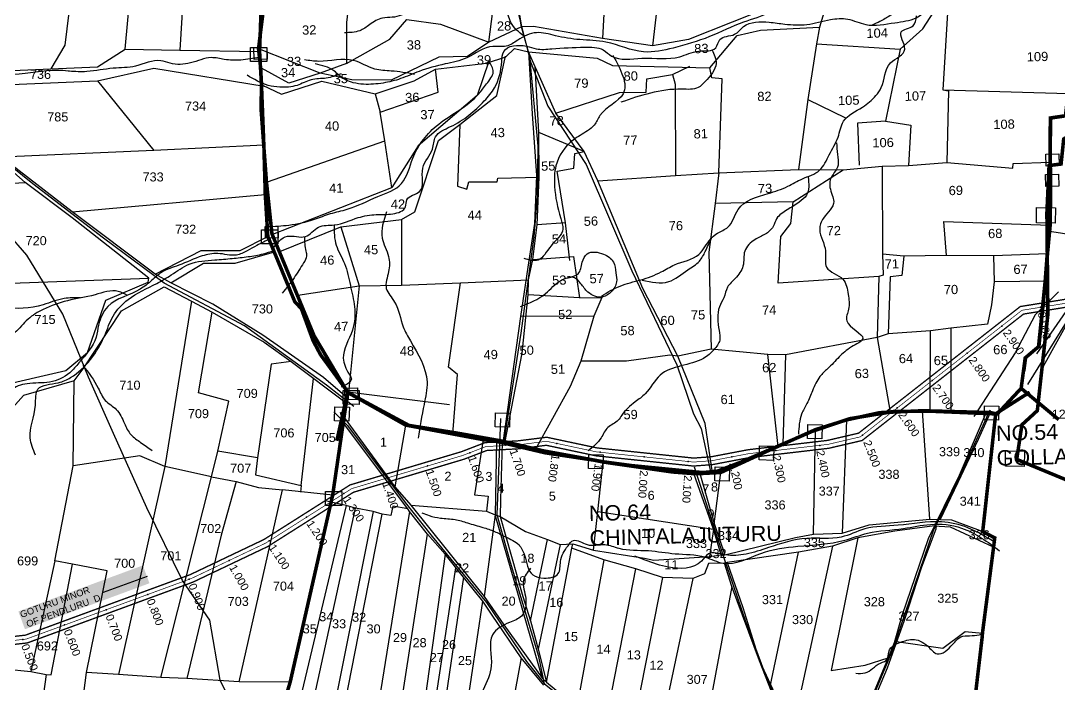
# Model space of a CAD drawing. Header units: inches. Extents: x 203261 to 228925, y 1594290 to 1605484.
# Drawn here: x 207923 to 210269, y 1597603 to 1599102 of the extents above; entities that cross this region are included whole.
import ezdxf
from ezdxf.enums import TextEntityAlignment as Align

# ---------------------------------------------------------------- set-up
doc = ezdxf.new("R2010")
doc.units = ezdxf.units.IN
doc.header["$MEASUREMENT"] = 0
doc.linetypes.add('HIDDEN2', pattern=[0.1875, 0.125, -0.0625])
for name, color, linetype in [('BOUNDRY STONES', 240, 'Continuous'), ('CANAL1', 7, 'Continuous'), ('CSMark', 72, 'Continuous'), ('PLOT', 7, 'Continuous'), ('PLOT NO', 7, 'Continuous'), ('PLOTS', 7, 'Continuous'), ('PLOTS NO', 7, 'Continuous'), ('RE REMARKS', 7, 'Continuous'), ('ROAD', 1, 'Continuous'), ('ROADS', 1, 'Continuous'), ('STREAMS', 4, 'Continuous'), ('STRUCTURE', 5, 'Continuous'), ('text1', 7, 'Continuous'), ('VILLAGE BOUNDARY STONES', 1, 'Continuous'), ('VILLAGE BOUNDRY', 5, 'Continuous'), ('VILLAGE BOUNDRY STONE', 1, 'Continuous')]:
    doc.layers.add(name, color=color, linetype=linetype)
doc.styles.add('FONT1', font='Arial')
doc.styles.get("Standard").update_dxf_attribs({"font": 'arial.ttf'})
doc.dimstyles.get("Standard").update_dxf_attribs({"dimtxt": 0.18, "dimasz": 0.18, "dimexe": 0.18, "dimexo": 0.0625, "dimgap": 0.09, "dimtad": 0, "dimtih": 1, "dimtoh": 1, "dimdec": 4, "dimzin": 0, "dimdsep": 46, "dimtxsty": 'Standard', "dimcen": 0.09, "dimadec": 0, "dimazin": 0, "dimtfac": 1, "dimtdec": 4, "dimtofl": 0, "dimtmove": 0, "dimatfit": 3, "dimfxl": 1, "dimtolj": 1, "dimtzin": 0, "dimarcsym": 0})

msp = doc.modelspace()

# ---------------------------------------------------------------- linework, layer by layer
at = {"layer": 'BOUNDRY STONES'}
for points in [[(208442.6, 1599041.9), (208479.2, 1599041.8), (208479.2, 1599010.2), (208442.5, 1599010.3)], [(208467.2, 1598630.1), (208503.8, 1598630), (208503.8, 1598598.4), (208467.1, 1598598.5)], [(208651.5, 1598267.1), (208688.1, 1598267), (208688, 1598235.4), (208651.4, 1598235.5)], [(208633.1, 1598229.6), (208665.6, 1598228.9), (208664.8, 1598197.2), (208632.3, 1598198)], [(208995.5, 1598216.1), (209028, 1598215.3), (209027.2, 1598183.6), (208994.8, 1598184.4)], [(210100.2, 1598231.9), (210132.7, 1598231.1), (210131.9, 1598199.4), (210099.5, 1598200.2)], [(209701.2, 1598189.9), (209733.6, 1598189.1), (209732.8, 1598157.5), (209700.4, 1598158.3)], [(209592.1, 1598141.4), (209624.6, 1598140.6), (209623.8, 1598108.9), (209591.3, 1598109.7)], [(209206.8, 1598122.2), (209239.3, 1598121.4), (209238.5, 1598089.7), (209206.1, 1598090.5)], [(209492.3, 1598094.3), (209524.7, 1598093.5), (209524, 1598061.9), (209491.5, 1598062.7)], [(208611.7, 1598038.5), (208648.4, 1598038.4), (208648.3, 1598006.8), (208611.7, 1598006.9)]]:
    msp.add_lwpolyline(points, close=True, dxfattribs=at)
at = {"layer": 'CANAL1', "color": 200, "linetype": 'ByBlock', "ltscale": 40, "const_width": 3}
for points in [[(207881.2, 1597708), (207933.9, 1597713.8), (208305.5, 1597850.3), (208472.6, 1597929.9), (208667.2, 1598053.3), (208919.1, 1598128.5), (208972.1, 1598148.9), (209047.2, 1598153), (209111.4, 1598161.1), (209225.4, 1598136.9), (209443.1, 1598114), (209482.8, 1598116.9), (209566.6, 1598132.9), (209745.5, 1598153.9), (209816, 1598170.3), (210181.3, 1598456.5), (210321.4, 1598479), (210915.3, 1598462.1), (211091.3, 1598583.7), (211421.6, 1598761.4), (211483.6, 1598779.7), (211737.8, 1598845)], [(207882.8, 1597690), (207938.1, 1597696.2), (208312.5, 1597833.7), (208481.4, 1597914.1), (208674.8, 1598036.7), (208924.9, 1598111.5), (208975.9, 1598131.1), (209048.8, 1598135), (209110.6, 1598142.9), (209222.6, 1598119.1), (209442.9, 1598096), (209485.2, 1598099.1), (209569.4, 1598115.1), (209748.5, 1598136.1), (209824, 1598153.7), (210188.7, 1598439.5), (210322.6, 1598461), (210920.7, 1598443.9), (211100.7, 1598568.3), (211428.4, 1598744.6), (211488.4, 1598762.3), (211740.2, 1598827)]]:
    msp.add_lwpolyline(points, dxfattribs=at)
at = {"layer": 'CANAL1', "color": 1, "linetype": 'HIDDEN2', "ltscale": 4, "const_width": 1.5}
msp.add_lwpolyline([(207882, 1597699), (207936, 1597705), (208309, 1597842), (208477, 1597922), (208671, 1598045), (208922, 1598120), (208974, 1598140), (209048, 1598144), (209111, 1598152), (209224, 1598128), (209443, 1598105), (209484, 1598108), (209568, 1598124), (209747, 1598145), (209820, 1598162), (210185, 1598448), (210322, 1598470), (210918, 1598453), (211096, 1598576), (211425, 1598753), (211486, 1598771), (211739, 1598836)], dxfattribs=at)
msp.add_lwpolyline([(207882, 1597699), (207936, 1597705), (208309, 1597842), (208477, 1597922), (208671, 1598045), (208922, 1598120), (208974, 1598140), (209048, 1598144), (209111, 1598152), (209224, 1598128), (209443, 1598105), (209484, 1598108), (209568, 1598124), (209747, 1598145), (209820, 1598162), (210185, 1598448), (210322, 1598470), (210918, 1598453), (211096, 1598576), (211425, 1598753), (211486, 1598771), (211739, 1598836)], dxfattribs=at)
at = {"layer": 'CSMark', "color": 3, "linetype": 'Continuous'}
for p in [(210226.9, 1598454.7), (210139.7, 1598412.5), (210061, 1598350.8), (209982.3, 1598289.1), (209903.5, 1598227.5), (209824.8, 1598165.8), (209035.2, 1598143.3), (209134.2, 1598147.1), (209728.2, 1598142.8), (208937.9, 1598126.1), (209232.1, 1598127.1), (209628.9, 1598131.1), (208842.5, 1598096.2), (209331.6, 1598116.7), (209431, 1598106.3), (209530, 1598116.8), (208746.7, 1598067.6), (208653.2, 1598033.7), (208568.8, 1597980.2), (208484.3, 1597926.6), (208394.5, 1597882.7), (208304.1, 1597840.2), (208210.2, 1597805.7), (208116.3, 1597771.2), (208022.5, 1597736.8), (207928.2, 1597704.1)]:
    msp.add_point(p, dxfattribs=at)
at = {"layer": 'PLOT'}
for points in [[(209486.1, 1598080.4), (209469.2, 1598191.9), (209407.4, 1598344.2), (209328.6, 1598496.9), (209226.7, 1598740.9), (209196, 1598807.1), (209132, 1598893.2), (209070.2, 1599032.4), (209054.2, 1599089), (209046.5, 1599137.7), (209009.7, 1599226.4), (208864.4, 1599562.6), (208811.7, 1599771.6), (208800.8, 1599872.8), (208768.5, 1600062.1), (208724, 1600159.2), (208662.7, 1600283.4), (208670.2, 1600444.9), (208629.1, 1600488.1), (208617.9, 1600568.4), (208538.7, 1600548.2), (208527.8, 1600649.3), (208616.2, 1600730.5), (208593.1, 1600826.4)], [(210402.9, 1599598), (210295.7, 1599444.6), (210259.9, 1599418.1), (210088.6, 1599269.8), (210057.2, 1599117.6), (210016.9, 1599120.1), (210006.1, 1598946.6), (210018.9, 1598944.2), (210015.1, 1598782.3), (210164.2, 1598769.1), (210164.2, 1598769.1), (210164.9, 1598780.1), (210249, 1598782.8)], [(209103.4, 1599523.3), (209172.6, 1599470.3), (209243.4, 1599462.7), (209257.6, 1599461.7), (209265.7, 1599371.4), (209269, 1599275.4), (209247.2, 1599271.9), (209244.5, 1599188.4), (209237.8, 1599062)], [(209307.9, 1599351.9), (209371, 1599222), (209350.6, 1599045.9)], [(210088.6, 1599269.8), (209986.1, 1599122.2), (209778.6, 1599123), (209750.9, 1599166.2), (209728, 1599087.8)], [(209750.9, 1599166.2), (209629.4, 1599138.2), (209431.5, 1599060.1), (209350.6, 1599045.9), (209237.8, 1599062), (209081.7, 1599089.7), (209054.2, 1599089), (208980.8, 1599053.9), (208932.3, 1599021.9), (208867.9, 1599020.2), (208760, 1598968.2), (208671.5, 1598968.8), (208599.4, 1598984.3), (208462.3, 1599037.9)], [(208666.6, 1599163.4), (208658.9, 1599098.1), (208658.9, 1599005.7), (208599.4, 1598984.3), (208528.7, 1598961.7), (208467.1, 1598995)], [(208658.9, 1599005.7), (208757.2, 1599061.1), (208795.8, 1599105.1), (208871.5, 1599094.9), (208980.8, 1599053.9), (208990.1, 1599123.9), (209046.5, 1599137.7), (209054.2, 1599089)], [(208493, 1598620.2), (208761.6, 1598725.2), (208745.6, 1598831.2), (208735.5, 1598895.5), (208866, 1598941.3), (208860.4, 1598993.2), (208975.5, 1599006.5), (209018.8, 1599020.8), (209038.6, 1599039.8), (209070.3, 1599032.2), (209225.8, 1599018), (209260.4, 1599001), (209480.1, 1598996.2), (209541.5, 1599069), (209594.8, 1599081.2), (209728, 1599087.8), (209720.6, 1599049.9), (209910, 1599038.3), (209961.4, 1599083.9), (209986.1, 1599122.2)], [(210218.7, 1598349.3), (210395.8, 1598605.3), (210568.7, 1598822), (210772.5, 1599064.9), (210827.6, 1599113.2)], [(209720.6, 1599049.9), (209701.6, 1598924.2), (209680.2, 1598766.5)], [(209910, 1599038.3), (209877.2, 1598875.1), (209813.9, 1598871), (209817.3, 1598776.1)], [(208504.7, 1598579.4), (208646.6, 1598636.4), (208783.1, 1598653), (208813.2, 1598670.7), (208867, 1598831.9), (208915.2, 1598867.8), (208998.8, 1598933.7), (209018.2, 1599022)], [(208975.5, 1599006.5), (208980.5, 1599010.7), (208954.3, 1598933.8), (208821.2, 1598819.7), (208761.6, 1598725.2)], [(209070.3, 1599032.2), (209078.7, 1598891.9), (209088.3, 1598752.4), (209083.8, 1598643.9), (209071.3, 1598560.6), (209052.4, 1598434), (209012.2, 1598148.6)], [(208469.2, 1598956.7), (208512.1, 1598936.2), (208603.4, 1598965.8), (208724.1, 1598937.1), (208812.4, 1598966.6), (208860.4, 1598993.2)], [(209016.9, 1598147.5), (209056.1, 1598351.1), (209069.3, 1598482.6), (209070.4, 1598516.7), (209079.8, 1598563), (209090.2, 1598641.4), (209094.7, 1598748.9), (209093.9, 1598849.5), (209085.1, 1599000)], [(209132, 1598893.2), (209276, 1598940.6), (209336.2, 1598940.7), (209337.9, 1598971.5), (209395.3, 1598980.8), (209434.8, 1598999.8)], [(209500.7, 1598758.8), (209507.6, 1598971), (209484.4, 1598973.4), (209480.1, 1598996.2)], [(209395.3, 1598980.8), (209402, 1598958.9), (209402.1, 1598752.3)], [(210006.1, 1598946.6), (210289.4, 1598938.2)], [(208724.1, 1598937.1), (208735.5, 1598895.5)], [(209701.6, 1598924.2), (209786.7, 1598882.9)], [(210473.8, 1598919.8), (210397.8, 1598733.4), (210388.1, 1598603.9), (210242.8, 1598627.2)], [(209877.2, 1598875.1), (209934.4, 1598866.3), (209929, 1598775.1)], [(208915.2, 1598867.8), (208910.1, 1598728.4), (208931.3, 1598721.6), (208935.6, 1598738.6), (208999.3, 1598738), (209000.7, 1598746.8), (209094.7, 1598748.9)], [(209163.6, 1598560.2), (209154, 1598646), (209134.8, 1598762.3), (209172.4, 1598768.9), (209174.8, 1598802), (209196, 1598807.1), (209093.9, 1598849.5)], [(208480.4, 1598738.4), (208745.6, 1598831.2)], [(209226.7, 1598740.9), (209402.1, 1598752.3), (209500.7, 1598758.8), (209680.2, 1598766.5), (209781, 1598765.4), (209869.2, 1598773.5), (209929, 1598775.1), (210015.1, 1598782.3)], [(210564.4, 1598784.6), (210465.7, 1598674.7), (210413.8, 1598609.7), (210341.9, 1598504.9), (210313.5, 1598466.4), (210229.3, 1598314)], [(209500.7, 1598758.8), (209492.2, 1598689.2), (209478, 1598579.6), (209483.3, 1598360.5)], [(209668.5, 1598693), (209781, 1598765.4)], [(209869.2, 1598773.5), (209870.1, 1598574.8), (209871.4, 1598527.1), (209861.5, 1598524.3), (209857.9, 1598386.5), (209887.5, 1598217.7)], [(209861.5, 1598524.3), (209634, 1598509.5), (209640.7, 1598615), (209663.3, 1598644.5), (209668.5, 1598693), (209492.2, 1598689.2)], [(208646.6, 1598636.4), (208687.6, 1598503.5), (208664, 1598262.2)], [(208783.1, 1598653), (208783.8, 1598505)], [(209154, 1598646), (209090.2, 1598641.4)], [(210014.8, 1598572.2), (210008.8, 1598648.8), (210248.9, 1598640.4)], [(208549.2, 1598482.4), (208687.6, 1598503.5), (208783.8, 1598505), (208917, 1598509.7), (209070.4, 1598516.7), (209079.8, 1598563), (209172.3, 1598569.7), (209185.7, 1598476.1), (209236.1, 1598476.6), (209218.3, 1598434.8), (209188.9, 1598332.9)], [(210242.8, 1598575.6), (210120.5, 1598571.1), (210014.8, 1598572.2), (209918, 1598570.4), (209870.1, 1598574.8)], [(209918, 1598570.4), (209913.6, 1598526.3), (209887.3, 1598524), (209882.5, 1598394.9)], [(210120.5, 1598571.1), (210122.6, 1598512.4)], [(208899.5, 1598168.5), (208910.1, 1598302.6), (208889.5, 1598319.8), (208917, 1598509.7)], [(210238.2, 1598514), (210122.6, 1598512.4), (210116.3, 1598460.1), (210107.5, 1598416.5), (210024.8, 1598407.7), (209978.5, 1598401.3), (209882.5, 1598394.9), (209857.9, 1598386.5), (209650.8, 1598347.3), (209611.2, 1598348.3), (209483.3, 1598360.5), (209407.4, 1598344.2), (209389.6, 1598346.5), (209291.4, 1598332.9), (209188.9, 1598332.9), (209164.3, 1598276), (209084.7, 1598131.4)], [(209185.7, 1598476.1), (209069.3, 1598482.6)], [(209218.3, 1598434.8), (209052.4, 1598434)], [(209977.9, 1598220.5), (209978.5, 1598401.3)], [(210024.8, 1598407.7), (210024.2, 1598219.3)], [(209634, 1598140.5), (209611.2, 1598348.3)], [(209650.8, 1598347.3), (209644.8, 1598145.4)]]:
    msp.add_lwpolyline(points, dxfattribs=at)
at = {"layer": 'PLOTS'}
for points in [[(208078.6, 1599503.8), (208022.6, 1599047.2), (207990.9, 1598994.1)], [(208159.5, 1599038.5), (208202.9, 1599513.5)], [(208309.7, 1599513.6), (208302.7, 1599368.2), (208282.4, 1599035.6)], [(208660.9, 1598250), (208606.9, 1598295.9), (208470.1, 1598392), (208357.6, 1598462.2), (208262.5, 1598509.9), (208226.8, 1598530), (208039.7, 1598670.5), (207879.6, 1598794.1), (207751.4, 1598918.2), (207690.9, 1598945.8), (207668.1, 1598962.2), (207648.1, 1599001.4), (207524.4, 1599113.3), (207455.3, 1599180.8), (207421.3, 1599214.7), (207401, 1599231)], [(207611.6, 1599003.8), (207648.1, 1599001.4), (207714.5, 1598987.7), (207752.5, 1598985.5), (207799, 1598985.4), (207990.9, 1598994.1), (208096.4, 1598998.3), (208159.5, 1599038.5), (208282.4, 1599035.6), (208462.9, 1599032.7)], [(207751.4, 1598918.2), (207865.4, 1598956.8), (208096.4, 1598966.6), (208223.7, 1598995.5), (208473.2, 1598954.8)], [(208096.4, 1598966.6), (208223.9, 1598809)], [(207409.5, 1598441), (207610.9, 1598469.3), (207838.3, 1598506.7), (208212.7, 1598520.5), (208039.2, 1598657), (207933.6, 1598737.1), (207785.2, 1598867.5), (207747.9, 1598908.7), (207662.7, 1598938.6)], [(208472.5, 1598821.1), (208223.9, 1598809), (207879.6, 1598794.1)], [(207804.9, 1598730), (207933.6, 1598737.1)], [(208039.7, 1598670.5), (208475.7, 1598709.5)], [(208226.8, 1598530), (208331.2, 1598583.2), (208419.1, 1598583.5), (208481.5, 1598614.7)], [(208262.5, 1598509.9), (208336.2, 1598554.5), (208407.4, 1598554.6), (208496.9, 1598580.1)], [(207461.4, 1598047.4), (207521.5, 1598050.7), (207539.1, 1598050.1), (207599.1, 1598095.9), (207735.7, 1598164.8), (207750.5, 1598235), (207851.9, 1598213.2), (207864.8, 1598274.9), (208024.9, 1598312.1), (208074.1, 1598352.6), (208115.8, 1598470.9), (208211.3, 1598511.9), (208212.7, 1598520.5)], [(208029.9, 1597332.6), (208054.9, 1597461.5), (208059.3, 1597529.8), (208072.2, 1597629.2), (208118.2, 1597859.5), (208040.1, 1597874), (208000.3, 1597881.6), (208041.4, 1598096.3), (208044.1, 1598288.9), (208064.1, 1598315.9), (208151.1, 1598446.6), (208247.5, 1598501.3), (208309.4, 1598468.8), (208356.1, 1598443.8), (208473.4, 1598376.1), (208534.2, 1598332.5), (208658.5, 1598239.1)], [(208309.4, 1598468.8), (208248.7, 1598095.1), (208144.5, 1597624.9)], [(208239.5, 1597617.9), (208354.1, 1598071.4), (208368.8, 1598129.5), (208393.1, 1598242.6), (208324.8, 1598261.7), (208356.1, 1598443.8)], [(208534.2, 1598332.5), (208489, 1598326.6), (208458.1, 1598114.9), (208453.4, 1598076.2), (208556.7, 1598051.7), (208584.6, 1598293.7)], [(208044.1, 1598288.9), (207929.2, 1598255.2), (207851.5, 1598167.7), (207783.9, 1598186.5), (207745.5, 1598130.7), (207623.9, 1598083), (207575.2, 1598048.3)], [(208645.4, 1598216.7), (208768.6, 1598049.3), (208804.6, 1598007.5), (208970.2, 1597801.4), (209014.7, 1597737.3), (209101.6, 1597615.9), (209111, 1597607.5), (209179.5, 1597551.3), (209207.6, 1597526.8), (209242.1, 1597500.4), (209295.4, 1597449.9), (209347.5, 1597397.9), (209396.2, 1597348.5), (209456, 1597288.2), (209456, 1597288.2), (209485.4, 1597259.5), (209523.2, 1597227.7), (209552.4, 1597216.5), (209628.6, 1597175.6), (209656.7, 1597174.5), (209663.7, 1597172.8), (209772.5, 1597135.4), (209837.9, 1597120)], [(209105.2, 1597601), (209053.5, 1597662.9), (208987.9, 1597759.1), (208967, 1597790.5), (208923.6, 1597844.5), (208882, 1597896.6), (208841.9, 1597941.8), (208801.4, 1597993.2), (208797.6, 1597999.4), (208652.2, 1598192.7), (208645.4, 1598216.7)], [(210104.3, 1598217.1), (210043.3, 1598074.7), (209973.6, 1597931.3), (209913.9, 1597757.7), (209896.6, 1597696.8), (209882.9, 1597662.4), (209800.3, 1597463.9), (209751.6, 1597357.8), (209698.8, 1597272.9), (209664.8, 1597207), (209656.7, 1597174.5), (209657.5, 1597155.7)], [(209977.3, 1597975.7), (209960.2, 1598221)], [(210000.6, 1597974.8), (210041, 1598059.9), (210086.8, 1598156.7), (210114, 1598216.9)], [(208792.6, 1598188.7), (208768.6, 1598049.3)], [(209789, 1598200.3), (209778.8, 1597944.3)], [(209714.4, 1597942.4), (209718.7, 1598178.3)], [(208967.8, 1598155.7), (208948.7, 1598031.1), (208979.6, 1598027.6), (208975.7, 1597994)], [(208997.9, 1598151.7), (208995.2, 1597985.6)], [(209011.2, 1598148.8), (209007.3, 1598020.6), (209006, 1597982.2), (209057.8, 1597800.8), (209075.1, 1597745.9), (209092.2, 1597681.8), (209111, 1597607.5)], [(208354.1, 1598071.4), (208248.7, 1598095.1), (208192.1, 1598119.3), (208041.4, 1598096.3)], [(208458.1, 1598114.9), (208368.8, 1598129.5)], [(209217.3, 1597906.1), (209227.3, 1597993.3), (209239.4, 1598105.1)], [(208354.1, 1598071.4), (208409.8, 1598061.4), (208460.7, 1598047.2), (208514.9, 1598042.3)], [(209227.3, 1597993.3), (209488, 1597953.5), (209504.6, 1598081.4)], [(209505.5, 1597895.6), (209488, 1597953.5), (209443.8, 1598078.9)], [(209457.4, 1598079), (209490.3, 1597963.7), (209513.6, 1597895.2)], [(208409.8, 1598061.4), (208376.3, 1597939.7), (208298.4, 1597616.2)], [(208556.8, 1598052.1), (208555.5, 1598036.9)], [(208416.4, 1597608.4), (208514.9, 1598042.3)], [(208628, 1598030.5), (208514.9, 1598042.3)], [(208658.7, 1598006.6), (208529.3, 1597462.3)], [(208560.8, 1597454.6), (208679.2, 1598001)], [(208797.6, 1597999.4), (208763.5, 1598005.1), (208759, 1597984), (208739.9, 1597987.2), (208719.2, 1597992.9), (208679.2, 1598001), (208658.7, 1598006.6), (208611, 1598017.2)], [(208804.6, 1598007.5), (208975.7, 1597994), (208995.2, 1597985.6), (209006, 1597982.2), (209063.6, 1597947.9), (209113.2, 1597930.2), (209141.7, 1597918.9), (209170.2, 1597919.9), (209217.3, 1597906.1), (209332.5, 1597887.7), (209353.3, 1597883.1), (209479.6, 1597891.6), (209505.5, 1597895.6), (209513.6, 1597895.2), (209673.3, 1597934.2), (209714.4, 1597942.4), (209778.8, 1597944.3), (209839.8, 1597963.3), (209977.3, 1597975.7), (210026.3, 1597974.8), (210096.4, 1597947.8)], [(208719.2, 1597992.9), (208610.1, 1597445.3)], [(208633.2, 1597441.6), (208739.9, 1597987.2)], [(208801.4, 1597993.2), (208710.6, 1597427.7)], [(208995.2, 1597985.6), (208970.2, 1597801.4)], [(209101.6, 1597615.9), (208995.2, 1597985.6)], [(210121, 1597912.4), (210023.5, 1597957.8), (209998.2, 1597959.1), (209991.8, 1597959.8), (209987.8, 1597960.6), (209898.2, 1597948.7), (209814.3, 1597933.5), (209757.3, 1597914.9), (209680.4, 1597901.3), (209519.5, 1597878.1), (209513.1, 1597876.6), (209477.3, 1597875.5), (209467.7, 1597852.6), (209441.3, 1597841.5), (209373.3, 1597843.9), (209312.9, 1597863.9), (209240.9, 1597884), (209168.5, 1597910.3), (209170.2, 1597919.9)], [(209488, 1597953.5), (209479.6, 1597891.6)], [(209748.3, 1597335.6), (209775.1, 1597388.4), (209881, 1597640), (209919.3, 1597745.4), (209958.8, 1597868.5), (209991.5, 1597954), (209991.8, 1597959.8)], [(208770.1, 1597473.8), (208841.9, 1597941.8)], [(209075.1, 1597745.9), (209113.2, 1597930.2)], [(209814.3, 1597933.5), (209754.4, 1597634.2), (209831.1, 1597646.3), (209882.9, 1597662.4)], [(209141.7, 1597918.9), (209092.2, 1597681.8)], [(209111, 1597607.5), (209168.5, 1597910.3)], [(209757.3, 1597914.9), (209665.7, 1597497)], [(208882, 1597896.6), (208821.7, 1597463.7)], [(209240.9, 1597884), (209179.5, 1597551.3)], [(209616.1, 1597597.7), (209680.4, 1597901.3)], [(207886.6, 1597637.7), (207945.8, 1597631.4), (207980.7, 1597624.6), (207992.2, 1597624.1), (208040.1, 1597874)], [(208000.3, 1597881.6), (207945.8, 1597631.4)], [(208844.4, 1597460.5), (208906.5, 1597865.7)], [(209242.1, 1597500.4), (209312.9, 1597863.9)], [(209738.7, 1597338.3), (209694.4, 1597408), (209646.7, 1597517.1), (209592, 1597655.9), (209529.7, 1597824.1), (209513.1, 1597876.6)], [(209519.5, 1597878.1), (209554.3, 1597776), (209592, 1597655.9), (209665.7, 1597497), (209703.8, 1597405.8), (209746.5, 1597343.1)], [(208923.6, 1597844.5), (208866.1, 1597455.8)], [(209373.3, 1597843.9), (209295.4, 1597449.9)], [(209441.3, 1597841.5), (209347.5, 1597397.9)], [(209529.7, 1597824.1), (209464.4, 1597472), (209423.8, 1597478.8), (209396.2, 1597348.5)], [(208915.8, 1597446.9), (208967, 1597790.5)], [(210095.8, 1597717.8), (210057, 1597721.3), (210006.1, 1597683.6), (209901.5, 1597698.6)], [(209053.5, 1597662.9), (209021.7, 1597486.3), (209014, 1597426.8)], [(208532, 1597607.9), (208416.4, 1597608.4), (208298.4, 1597616.2), (208239.5, 1597617.9), (208144.5, 1597624.9), (208072.2, 1597629.2)], [(207980.7, 1597624.6), (207942.7, 1597352.1)]]:
    msp.add_lwpolyline(points, dxfattribs=at)
at = {"layer": 'ROAD'}
for points in [[(208664.2, 1600398.7), (208651.2, 1600272.1), (208723.6, 1600063.7), (208782.9, 1599997.5), (208811.1, 1599867.3), (208811.7, 1599766.8), (208861.7, 1599627.5), (208872.2, 1599542.6), (208927.6, 1599390.5), (209047.5, 1599116.9), (209075, 1599009.4), (209114.1, 1598909.7), (209200.7, 1598777.8), (209303.9, 1598537.2), (209405.6, 1598324.7), (209443.1, 1598213.8), (209460.2, 1598180.5), (209482.3, 1598080.2)], [(211114.7, 1599403.8), (211088.8, 1599345.5), (210992.8, 1599250.9), (210769.9, 1599046.3), (210594.9, 1598840.9), (210551.9, 1598781.4), (210458.5, 1598678), (210345.1, 1598518.7), (210197.5, 1598280.5)], [(209015, 1598147.9), (209054.1, 1598396), (209083.2, 1598614.4), (209090.5, 1598706), (209092, 1598819.1), (209073.5, 1599020.8)], [(210267.4, 1598489.4), (210215.2, 1598437.8), (210169.8, 1598352.1), (210076.4, 1598207.9)]]:
    msp.add_lwpolyline(points, dxfattribs=at)
at = {"layer": 'ROADS'}
for points in [[(208472.8, 1597408.9), (208373.9, 1597612.4), (208350.4, 1597747.8), (208288.6, 1597837.2), (208207.9, 1598001.5), (208132.5, 1598169.8), (208076.2, 1598296.6), (208018.2, 1598439.3), (207937.3, 1598572.6), (207847.2, 1598675.3), (207815.4, 1598731), (207737.2, 1598836.9), (207681.5, 1598922.3), (207608.5, 1599023.1), (207434.8, 1599191.8), (207388.9, 1599231.6), (207342.8, 1599263.7)], [(208676, 1598230.9), (208613.8, 1598279), (208429.1, 1598413.2), (208247.3, 1598509.3), (208110.2, 1598611.1), (207950.6, 1598733.6), (207856.8, 1598808.8), (207754.9, 1598909.6), (207681.9, 1598941.4), (207656, 1598951.6)], [(208630.7, 1598218.7), (208661.3, 1598187.5), (208791.9, 1598013.6), (208853.1, 1597936.6), (208975.1, 1597787.9), (209066.2, 1597654), (209106.6, 1597604.1), (209209.7, 1597521.6)], [(209743.1, 1597336.2), (209778.5, 1597406.5), (209854.6, 1597587.4), (209892.8, 1597678.8), (209922, 1597765), (209986, 1597952.9), (209994, 1597968.5), (210031.7, 1598044.6), (210113.1, 1598223.1)], [(209106.4, 1597604.1), (209093.5, 1597665.2), (209029.5, 1597877.8), (208999.7, 1597985.9), (209007.8, 1598203.2)], [(209649.3, 1597522.2), (209606.6, 1597622.9), (209562.3, 1597742.2), (209513.7, 1597883.4), (209445.2, 1598093.4)]]:
    msp.add_lwpolyline(points, dxfattribs=at)
at = {"layer": 'STREAMS'}
for points in [[(203972.7, 1598365.9), (204022.7, 1598368.2), (204062.4, 1598389.4), (204121, 1598402.1), (204164.3, 1598419), (204245.5, 1598437.7), (204326.7, 1598461.3), (204363.4, 1598511.8), (204433.9, 1598606.4), (204471.9, 1598690.4), (204509.3, 1598773.2), (204534.5, 1598834.9), (204568.8, 1598890.3), (204602.5, 1598931.7), (204669.7, 1598986.4), (204726.7, 1599017), (204798.2, 1599071.7), (204872, 1599095.9), (204955, 1599104.2), (205055.7, 1599115), (205131.3, 1599106.8), (205208, 1599125.2), (205275.8, 1599182.3), (205322.3, 1599207.8), (205358.9, 1599230.3), (205430.9, 1599241.1), (205512.1, 1599259.8), (205603.6, 1599273.5), (205676.2, 1599283.7), (205732.4, 1599301.9), (205836.5, 1599347.5), (205929.8, 1599349.8), (206011.6, 1599373.3), (206122.6, 1599390.7), (206205.7, 1599413.7), (206302.7, 1599431.1), (206366.2, 1599446.8), (206445.9, 1599468.1), (206583.9, 1599511.1), (206662.1, 1599556), (206729.3, 1599596.6), (206876, 1599689.8), (206972.6, 1599769.4), (207014.2, 1599846.1), (207071.3, 1599926.7), (207095.8, 1599952.8), (207151.3, 1599980.7), (207234.4, 1600006.7), (207325.3, 1600018.7), (207399.1, 1600019.1), (207452.8, 1600019.6), (207498.6, 1600045.1), (207624, 1600076.7), (207713.8, 1600120.4), (207782.8, 1600164.1), (207825.6, 1600189), (207911.1, 1600227.2), (207942.2, 1600245.4), (208007, 1600269), (208022.9, 1600283.6)], [(208182.9, 1600292.6), (208157.2, 1600260.1), (208117.2, 1600219.1), (208014.2, 1600123.5), (207904.3, 1600040.6), (207853.5, 1600024.8), (207774.4, 1600006.6), (207720.4, 1599981), (207642.6, 1599966.5), (207551.3, 1599943.5), (207477.7, 1599922.9), (207398.1, 1599939), (207304, 1599939.7), (207226.8, 1599934.4), (207160.6, 1599923.5), (207115.8, 1599915), (207086.9, 1599858.2), (207059.8, 1599806.8), (206970.7, 1599715.4), (206935.7, 1599669.6), (206881.6, 1599616.4), (206858.3, 1599581), (206815.3, 1599559.7), (206756.5, 1599534.1), (206690.9, 1599511), (206633.3, 1599495.9), (206562, 1599470.7), (206460.8, 1599436.1), (206394.6, 1599414.8), (206383.5, 1599374.5), (206379.8, 1599350.6), (206369.9, 1599313.3), (206335.5, 1599278.5), (206266.8, 1599248), (206195, 1599204.6), (206163.1, 1599190), (206115.8, 1599161.3), (206091.9, 1599132), (206082, 1599091), (206078.2, 1599044.5), (206063.4, 1599017), (206037, 1598987.4), (206031.3, 1598936.6), (206041.1, 1598909.6), (206028.1, 1598870.5), (206009.7, 1598843), (205991.8, 1598789.8), (205974.6, 1598771.4), (205947.6, 1598773.3), (205921.9, 1598769.7), (205887.9, 1598721.1), (205876.2, 1598681.4), (205866.9, 1598641.6), (205841.1, 1598619.6), (205819.1, 1598629.5), (205786.6, 1598608.7), (205765.1, 1598588), (205718.5, 1598563.6), (205673.6, 1598560.3), (205614.7, 1598499.3), (205576.7, 1598489.6), (205542.9, 1598473.1)], [(210489.8, 1600049.6), (210457.7, 1600053.4), (210420.5, 1600051.4), (210389.2, 1600043.2), (210367.7, 1600042.1), (210348.4, 1600019), (210349, 1599996.5), (210333.3, 1599974.6), (210319.3, 1599951.7), (210313.8, 1599901.7), (210331.7, 1599862.3), (210373.2, 1599801.8), (210399.4, 1599779.9), (210410.9, 1599742.5), (210417.8, 1599704.4), (210412.2, 1599675.4), (210389.8, 1599633.4), (210369, 1599604), (210294.8, 1599495.3), (210239.9, 1599433), (210179.7, 1599387.3), (210138.5, 1599357.4), (210071, 1599314.1), (210051.8, 1599286.9), (210054.6, 1599294.6), (210023, 1599242.9), (209989.3, 1599187.4), (209942.3, 1599143.2), (209887.5, 1599113.9), (209864.2, 1599100.7), (209847.1, 1599092.9)], [(208490.9, 1598584.4), (208526, 1598615.5), (208566.2, 1598614.9), (208595.7, 1598635.8), (208631.6, 1598640.9), (208685.5, 1598657.4), (208726.3, 1598664.4), (208763.9, 1598666.2), (208792.7, 1598682), (208795.6, 1598698), (208824.4, 1598716.3), (208831.4, 1598769.2), (208853.6, 1598812.4), (208860.4, 1598840.2), (208894.2, 1598863.1), (208970.5, 1598921.2), (208993.9, 1598951.1), (209009.9, 1599010), (209014.3, 1599032.7), (209065.8, 1599045), (209087.7, 1599038.9), (209122.9, 1599039), (209197.2, 1599042.6), (209239.2, 1599036.3), (209258, 1599022.6), (209326.7, 1599017.7), (209411.9, 1599020.9), (209455.1, 1599033.7), (209493.3, 1599041.5), (209502.6, 1599059.9), (209535.8, 1599071.8), (209556.4, 1599089.1), (209613.8, 1599099.1), (209649.6, 1599094.8), (209698.9, 1599094), (209752.6, 1599104.9), (209791.4, 1599106), (209832.3, 1599094), (209897.8, 1599097.9), (209946.3, 1599109.2), (209992.7, 1599157.1), (210020.8, 1599206.1), (210046.4, 1599247.1), (210091, 1599290.5), (210122.8, 1599317.1), (210175.2, 1599358.4), (210201.9, 1599381.1), (210246.5, 1599419.6), (210289.3, 1599449.1), (210304.1, 1599483.6), (210337.2, 1599502.3), (210358.4, 1599533.3), (210367.8, 1599555), (210376.2, 1599573.1), (210418.7, 1599632.1), (210455, 1599688.2), (210459, 1599732.8), (210466.3, 1599771.8), (210461.2, 1599806.3), (210432.7, 1599850.1), (210422.9, 1599883.4), (210427.7, 1599920), (210434.4, 1599943.8), (210485.2, 1599947.2)], [(209981.3, 1599186.6), (209894.8, 1599144), (209827.1, 1599125.3), (209759.9, 1599130.3), (209703.4, 1599143), (209645.8, 1599138.8), (209615.8, 1599121.7), (209556.1, 1599099.2), (209479.1, 1599066.5), (209397.4, 1599040.7), (209330.5, 1599032.1), (209245.4, 1599053.9), (209186.5, 1599059.7), (209131.2, 1599068.6), (209088.5, 1599075.4), (209045.9, 1599058.5), (209020.1, 1599044.7), (208989.9, 1599044.3), (208930.9, 1599018.6), (208881.9, 1599004.7), (208823.1, 1598987.9), (208781.5, 1598971.6), (208742, 1598961.6), (208697.9, 1598958.9), (208674.2, 1598962.4), (208644.5, 1598977.3), (208630.5, 1598989.5), (208588.6, 1599004.7)], [(209060.8, 1599067.3), (209030.5, 1599098.5), (209017.1, 1599130.7), (208995.8, 1599143.2), (208956, 1599137.9), (208927.3, 1599132.4), (208872.7, 1599133.1), (208838.1, 1599132.6), (208814.6, 1599128.3), (208783, 1599114.9), (208762.7, 1599110.2), (208740.7, 1599108.5), (208711.7, 1599093.6), (208689, 1599079.9), (208654.5, 1599075.3)], [(209234.9, 1598480), (209277.1, 1598502.9), (209323.8, 1598516.8), (209370.3, 1598534.8), (209400, 1598550.7), (209455.3, 1598574.4), (209482, 1598609.5), (209497.6, 1598622.5), (209520.8, 1598635.7), (209544, 1598675.7), (209611.8, 1598712), (209655.9, 1598728.2), (209689, 1598745.1), (209727.9, 1598764.6), (209749.6, 1598799.5), (209769.6, 1598839.5), (209782, 1598875.1), (209824.8, 1598907.3), (209855.2, 1598933.2), (209867.3, 1598951.2), (209888.4, 1599007.1), (209920.3, 1599038.2), (209912.5, 1599077.4), (209939, 1599090.7), (209946.8, 1599113.5)], [(209484.6, 1599037.1), (209494.1, 1599005.8), (209469.3, 1598964.9), (209453.8, 1598951.5), (209416.6, 1598947.7), (209279.3, 1598918.1)], [(208462.1, 1599019.8), (208420.7, 1599013.6), (208383.1, 1599015.1), (208353.7, 1599019), (208306.8, 1599007), (208260.6, 1599006.3), (208239.4, 1599012.1), (208182.8, 1598999.9), (208132.3, 1598994.9), (208072.4, 1598987.6), (208033.2, 1598988.5), (208030.6, 1598988.8), (207933.4, 1598983.5), (207824.6, 1598976.9), (207783.2, 1598977), (207739.8, 1598975.5), (207665.7, 1598992.7), (207581.5, 1598989.6), (207504.4, 1598975.2), (207449.1, 1598916.4), (207376.1, 1598826.7), (207348.1, 1598805.4), (207293.1, 1598775.9), (207251.1, 1598756), (207158.9, 1598742.1), (207119.6, 1598717.5), (207091.2, 1598633.1), (207074.6, 1598601.4), (207042.4, 1598574.1), (207005.6, 1598564), (206939.3, 1598536.7), (206913.5, 1598536), (206904, 1598594.2)], [(208480.4, 1598637.1), (208528.7, 1598640.6), (208586.9, 1598653.8), (208623.2, 1598666.5), (208660.7, 1598676.5), (208730.2, 1598705), (208783.6, 1598734.6), (208809.2, 1598792.2), (208829.5, 1598829.4), (208862, 1598864.3), (208909.5, 1598897.5), (208958, 1598937.3), (208975.5, 1598959.5), (208990.7, 1598987.1), (208980.5, 1599010.7)], [(208812.8, 1598981.3), (208760.1, 1598988.8), (208723.3, 1598993.1), (208674.5, 1599012.7), (208596.9, 1599010.6), (208564.3, 1599014)], [(209260.7, 1599024.6), (209284, 1598937.2), (209231.6, 1598888), (209218.8, 1598866.7), (209204, 1598853.7), (209171, 1598832.7), (209132.3, 1598774.6), (209129.4, 1598727.5), (209143.1, 1598655.8), (209147.9, 1598631.6), (209121.2, 1598594), (209091.9, 1598561.3), (209060.6, 1598565)], [(208647, 1598982.1), (208613.6, 1598972.8), (208579.1, 1598968.7), (208547.4, 1598956.3), (208508.7, 1598952.2), (208482.4, 1598956.2), (208434.6, 1598979.5)], [(209766.5, 1598826.8), (209768.1, 1598800), (209769.6, 1598775.8), (209752, 1598742.6), (209756.3, 1598708.3), (209760, 1598694.1), (209736.7, 1598656.6), (209728.2, 1598630.4), (209741.3, 1598582.1), (209743.9, 1598545.3), (209780.8, 1598518), (209792.6, 1598484), (209793.5, 1598450.5), (209789.2, 1598424.3), (209825.5, 1598384.2), (209800, 1598365.1), (209772.1, 1598342.5), (209745.9, 1598315.8), (209728.8, 1598298.6), (209712, 1598266.2), (209699.4, 1598237.4), (209687.4, 1598213.6), (209680.3, 1598168.1)], [(209702.2, 1598749.2), (209698.3, 1598708), (209681.9, 1598692.5), (209654.7, 1598675), (209630.9, 1598655), (209622.9, 1598637.2), (209605, 1598619.9), (209581.8, 1598607.6), (209559, 1598581.8), (209554.9, 1598548.1), (209537.2, 1598520), (209520.1, 1598500.2), (209511.5, 1598476.5), (209501.9, 1598456.1), (209500.9, 1598402.4), (209502.3, 1598380.6), (209489.5, 1598359.3), (209465.7, 1598339.4), (209367.5, 1598301.3), (209334.2, 1598259.3), (209311.2, 1598241), (209281, 1598210.9), (209272.9, 1598199.7), (209249.8, 1598183.2), (209234.5, 1598160.1), (209205.1, 1598130)], [(208749.8, 1598670.9), (208739.7, 1598611.3), (208754.3, 1598569.5), (208754.3, 1598535.4), (208749.1, 1598497.5), (208767.9, 1598466.6), (208787.4, 1598410.6), (208803.5, 1598378.7), (208841.1, 1598285.9), (208834.3, 1598235.4), (208821.1, 1598158.7)], [(208631.1, 1598640.7), (208635.9, 1598595.1), (208655, 1598553.4), (208668, 1598504.3), (208677.4, 1598456.1), (208672.5, 1598403), (208651.8, 1598339.5), (208665.3, 1598304), (208670.1, 1598295.1), (208647.3, 1598273.9)], [(208564.4, 1598613.8), (208567.1, 1598581.5), (208569.1, 1598570.8), (208562.4, 1598555.4), (208540.8, 1598521.5), (208513.9, 1598486.7)], [(209327.2, 1598516), (209387, 1598512.8), (209430.1, 1598539.3), (209456.5, 1598559), (209469.7, 1598581.1), (209483.7, 1598611)], [(208487.7, 1598609.9), (208456.3, 1598594.4), (208435, 1598582.7), (208410.4, 1598572.9), (208368.8, 1598576.4), (208333.1, 1598570.8), (208280.2, 1598549.7), (208241.4, 1598533.8), (208219.6, 1598515.9), (208192.8, 1598495.5), (208119.9, 1598456.6), (208099.1, 1598414.7), (208093.4, 1598387.2), (208054.8, 1598329.5), (208034, 1598306.8), (207988.6, 1598285.9), (207937.6, 1598282.1), (207901.8, 1598266.4), (207886.8, 1598238.6), (207864.4, 1598214.9), (207825, 1598208.2), (207782.2, 1598215.1), (207759.1, 1598202.3), (207742.7, 1598165.7), (207711.5, 1598144.7), (207655.7, 1598113), (207583.7, 1598088.1), (207542.8, 1598045.4)], [(207956.7, 1598120.8), (207944.8, 1598159.6), (207956.5, 1598233.7), (207962.2, 1598269.9), (208008.2, 1598284.3), (208036, 1598296.1), (208113, 1598391.2), (208131.9, 1598434.6), (208165.7, 1598472.5), (208230.5, 1598508.9), (208263.4, 1598528), (208304, 1598552.2), (208361.5, 1598561.9), (208401.2, 1598565.2), (208437, 1598569.3), (208471.1, 1598575.6), (208495.4, 1598582.8)], [(209052.6, 1598456.6), (209108.9, 1598485.8), (209143.3, 1598515.3), (209160, 1598521.6), (209182.4, 1598530.6), (209191.7, 1598556.8), (209203, 1598575.6), (209239.9, 1598574.9), (209262.2, 1598557.1), (209267.9, 1598532.9), (209269.3, 1598512), (209257.3, 1598489.8), (209238.3, 1598478.4), (209204.5, 1598489.2), (209188.9, 1598508.1), (209178.5, 1598518.7), (209169.2, 1598522.7), (209157.4, 1598523.2)], [(208164.6, 1598481.3), (208143.7, 1598490.7), (208091.1, 1598483), (208028.6, 1598469.5), (207974.1, 1598450.1), (207939.7, 1598427.9), (207909.7, 1598397.6), (207886.4, 1598384), (207845, 1598376.8), (207809.6, 1598359.8), (207798.3, 1598333.3), (207774.1, 1598317.8), (207706.6, 1598287), (207672.2, 1598264), (207618.3, 1598251.3), (207573.2, 1598253.6), (207493.8, 1598250.5), (207495.4, 1598250.5), (207476.5, 1598247.2), (207465.8, 1598239.5), (207431.5, 1598242.1)], [(208058.5, 1598476.3), (208021.6, 1598474.5), (207973.6, 1598460.6), (207883.9, 1598456.5), (207845.7, 1598469), (207733.7, 1598476.6), (207671.2, 1598471.2), (207633.7, 1598467.4), (207576, 1598449.9), (207508.7, 1598419.9), (207461.7, 1598404.1), (207436.8, 1598415.3), (207407, 1598411.5)], [(208063.7, 1598323.5), (208098.4, 1598271.7), (208114, 1598244.4), (208139.2, 1598223.9), (208157.5, 1598192.5), (208172.4, 1598166.6), (208194.2, 1598149.5), (208220.1, 1598131)], [(208829.6, 1597990.1), (208846.1, 1597984.1), (208871.2, 1597978.4), (208904.4, 1597975.2), (208932.4, 1597967.6), (208967.1, 1597957.3), (208993.6, 1597948.3), (209018.2, 1597936.2), (209048.9, 1597917.6), (209061.4, 1597894.3), (209080, 1597850.1), (209105.2, 1597842.9), (209137.7, 1597852.9), (209142.8, 1597880), (209159.6, 1597915.9), (209172, 1597927.7), (209202.6, 1597918.6), (209242.5, 1597918.4), (209274.4, 1597910.2), (209341.3, 1597904.8), (209401.5, 1597897.9), (209469.2, 1597890.3), (209509.9, 1597876.4), (209595.5, 1597898.6), (209679.1, 1597914.6), (209784.6, 1597928.3), (209836.5, 1597944.2), (209917.2, 1597954.8), (209978.2, 1597964.2), (210048.7, 1597955.8), (210093.9, 1597933.3), (210134.6, 1597904.7)], [(210126.2, 1597922.2), (210062.9, 1597956.3), (210003.2, 1597969.9), (209905.2, 1597962), (209829.8, 1597953.8), (209776.8, 1597935.4), (209698.9, 1597932.6), (209612.6, 1597911.6), (209561.9, 1597897), (209514.3, 1597895.5), (209476.7, 1597897.3), (209460.8, 1597881.1), (209386.7, 1597867.4), (209334, 1597883.1), (209310.5, 1597892.1)], [(209075.2, 1597865), (209058.9, 1597837.5), (209064.2, 1597796.5), (209054.4, 1597757), (209027.4, 1597742.5), (208989.1, 1597714.7), (208986.2, 1597644.6), (208967.9, 1597590.3), (208946.9, 1597559.1), (208910.9, 1597549.9), (208856.9, 1597497.8), (208837.6, 1597480.1), (208840.5, 1597460.4), (208806.5, 1597453.2), (208768.8, 1597457.5), (208727.9, 1597386.9), (208702.1, 1597304.8), (208687.9, 1597278.1), (208677.9, 1597255.4), (208663.8, 1597232.8), (208672.2, 1597215.7), (208656.2, 1597197.9)], [(209809.6, 1597627.6), (209831, 1597628.6), (209865.2, 1597650.5), (209880.9, 1597659.9), (209884, 1597675.6), (209920.9, 1597701.1), (209937.5, 1597704.2), (209971.7, 1597689.5), (209993.7, 1597671.6), (210028.8, 1597693.1), (210047.3, 1597709.9), (210066.8, 1597712.6), (210088.4, 1597714.5), (210099.7, 1597717.6)]]:
    msp.add_spline(points, degree=3, dxfattribs=at)
at = {"layer": 'VILLAGE BOUNDARY STONES'}
for points in [[(208450.2, 1599041.2), (208479.3, 1599042), (208480, 1599015.3), (208450.9, 1599014.5)], [(210239.4, 1598800.8), (210268.5, 1598801.6), (210269.2, 1598774.9), (210240.1, 1598774.1)], [(210238.6, 1598754.6), (210267.7, 1598755.3), (210268.5, 1598728.7), (210239.4, 1598727.9)], [(208475.2, 1598637.7), (208504.3, 1598638.5), (208505, 1598611.8), (208475.9, 1598611)], [(208655.2, 1598272), (208684.3, 1598272.8), (208685, 1598246.1), (208655.9, 1598245.3)]]:
    msp.add_lwpolyline(points, close=True, dxfattribs=at)
at = {"layer": 'VILLAGE BOUNDRY', "linetype": 'HIDDEN2', "ltscale": 75, "const_width": 8}
for points in [[(210337.7, 1599236.3), (210298.1, 1598953.3), (210289.4, 1598938.2), (210283.4, 1598887.7), (210249.6, 1598882.7), (210249, 1598782.8), (210250.1, 1598744), (210248.9, 1598640.4), (210242.8, 1598575.6), (210238.2, 1598514), (210223.4, 1598366.6), (210193.3, 1598341), (210189.3, 1598310.8)], [(208466.2, 1599128.6), (208462.9, 1599032.7), (208467.3, 1598953.3), (208472.5, 1598821.1), (208475.7, 1598709.5), (208481.5, 1598614.7), (208542.4, 1598467.4), (208557.3, 1598451.5), (208583.5, 1598379.8), (208600.3, 1598348), (208661.9, 1598263.6), (208661.8, 1598262.4), (208660.9, 1598250), (208658.5, 1598239.1), (208628, 1598030.5), (208532, 1597607.9), (208496.4, 1597488.4), (208473, 1597411.4), (208435.3, 1597272.8), (208384, 1597082.6), (208232.9, 1597093.1), (208142.1, 1596939.1), (208089.5, 1596855.3), (208025.9, 1596723.4)], [(210282.9, 1598887.4), (210249.2, 1598882.4), (210248.5, 1598782.4), (210249.5, 1598743.6), (210248.3, 1598639.9), (210242.2, 1598575.1), (210237.5, 1598513.4), (210222.6, 1598365.9), (210192.4, 1598340.3), (210183.3, 1598271.7), (210268.1, 1598200.9), (210183.3, 1598271.7), (210129.4, 1598213.7), (209975.8, 1598220.1), (209896.8, 1598219.5), (209795.4, 1598202.9), (209710.7, 1598174.2), (209651.8, 1598148.7), (209548.6, 1598104.2), (209496.7, 1598084.3), (209463.5, 1598081.2), (209304.7, 1598096.8), (209240.6, 1598105.4), (209103, 1598130.5), (209010.8, 1598152.4), (208905.7, 1598171), (208800.2, 1598187.8), (208661.8, 1598262.4), (208637.3, 1598153.1), (208661.8, 1598262.4), (208585.9, 1598390.7), (208490.8, 1598620.9), (208478.3, 1598739.3), (208466, 1598905.2), (208467.3, 1598957.7), (208465.2, 1598996), (208460.4, 1599039), (208472.4, 1599135.5)], [(210075.5, 1597540.5), (210095.6, 1597712.3), (210095.8, 1597717.8), (210121, 1597912.4), (210123.6, 1597933.7), (210096.4, 1597947.8), (210125.8, 1598214.1), (210202.5, 1598262.9), (210125.8, 1598214.1), (210114, 1598216.9), (210104.3, 1598217.1), (209960.2, 1598221), (209863.7, 1598216.6), (209789, 1598200.3), (209718.7, 1598178.3), (209607.1, 1598128.5), (209504.6, 1598081.4), (209457.4, 1598079), (209443.8, 1598078.9), (209394.6, 1598082.7), (209239.4, 1598105.1), (209219.1, 1598109.2), (209107.7, 1598126), (209011.2, 1598148.8), (208997.9, 1598151.7), (208967.8, 1598155.7), (208792.6, 1598188.7), (208661.8, 1598262.4), (208660.9, 1598250), (208658.5, 1598239.1), (208628, 1598030.5), (208532, 1597607.9), (208496.4, 1597488.4)]]:
    msp.add_lwpolyline(points, dxfattribs=at)
at = {"layer": 'VILLAGE BOUNDRY', "linetype": 'HIDDEN2', "ltscale": 75}
msp.add_lwpolyline([(210327.7, 1599151.4, 8, 8, 0), (210288.7, 1598841, 8, 8, 0), (210279.4, 1598835.2, 8, 8, 0), (210273.5, 1598778.6, 8, 8, 0), (210246.3, 1598775.2, 8, 8, 0), (210241.4, 1598667.9, 8, 8, 0), (210243.7, 1598438.5, 8, 8, 0), (210219.8, 1598221.2, 8, 8, 0), (210185, 1598189.2, 8, 8, 0), (210173.3, 1598111.1, 8, 8, 0), (210335.6, 1598043.9, 8, 8, 0), (210491.1, 1597982.2, 8, 8, 0), (210683.1, 1597912.3, 8, 8, 0), (210776.7, 1597892, 8, 8, 0), (210882.1, 1597844.9, 8, 8, 0), (211098.6, 1597776.7, 8, 8, 0), (211095.2, 1597707.7, 8, 8, 0), (211259.7, 1597664.9, 8, 8, 0), (211457.4, 1597639.8, 8, 8, 0), (211619.7, 1597606.9, 8, 8, 0)], format="xyseb", dxfattribs=at)
at = {"layer": 'VILLAGE BOUNDRY'}
msp.add_lwpolyline([(208661.9, 1598263.6), (208892.1, 1598235)], dxfattribs=at)
at = {"layer": 'VILLAGE BOUNDRY STONE'}
for points in [[(210218.3, 1598680.2), (210260.8, 1598679.5), (210260.2, 1598644.6), (210217.7, 1598645.3)], [(210148.2, 1598130.4), (210190.7, 1598129.7), (210190.1, 1598094.8), (210147.6, 1598095.5)]]:
    msp.add_lwpolyline(points, close=True, dxfattribs=at)

# ---------------------------------------------------------------- texts
at = {"layer": 'CSMark', "color": 1, "linetype": 'Continuous', "style": 'FONT1'}
for s, rotation, p in [('3.000', 281.6305, (210242.3, 1598382.5)), ('2.900', 304.9101, (210184.5, 1598350.6)), ('2.800', 304.9101, (210107.1, 1598289)), ('2.700', 304.9101, (210025.2, 1598226.7)), ('2.600', 304.9101, (209947.9, 1598165.2)), ('2.500', 291.4834, (209857.7, 1598094.7)), ('1.600', 288.7326, (208962.3, 1598058.9)), ('1.700', 288.7326, (209055.8, 1598074)), ('1.800', 262.1737, (209123.3, 1598060.2)), ('2.300', 282.0243, (209643.1, 1598058.7)), ('2.400', 282.0243, (209742.2, 1598070.2)), ('1.900', 262.1737, (209220.6, 1598039.1)), ('2.200', 282.0243, (209545.4, 1598042.7)), ('1.500', 288.7326, (208866.4, 1598028.1)), ('2.000', 266.0841, (209327, 1598023.6)), ('2.100', 266.0841, (209426.6, 1598012.4)), ('1.400', 288.7326, (208768.4, 1598000)), ('1.300', 303.7233, (208693, 1597972.4)), ('1.200', 303.7233, (208610.2, 1597918.2)), ('1.100', 303.7233, (208524.8, 1597864.7)), ('1.000', 299.4942, (208432.2, 1597816.8)), ('0.900', 291.1999, (208332.9, 1597771.2)), ('0.800', 291.1999, (208238.5, 1597736.7)), ('0.700', 291.1999, (208145.6, 1597701.5)), ('0.600', 291.1999, (208051, 1597667.7)), ('0.500', 291.1999, (207954.9, 1597634.4))]:
    msp.add_text(s, height=18, rotation=rotation, dxfattribs=at).set_placement(p, align=Align.MIDDLE_RIGHT)
at = {"layer": 'PLOT NO'}
for s, p in [('32', (208575, 1599081.6)), ('28', (209015.2, 1599090.6)), ('104', (209858, 1599074.6)), ('38', (208811.4, 1599047.8)), ('83', (209460.9, 1599039.7)), ('109', (210220.2, 1599021.3)), ('33', (208540.8, 1599010.4)), ('39', (208969.9, 1599014)), ('34', (208527.3, 1598985.4)), ('80', (209301.3, 1598977.5)), ('35', (208646.3, 1598971.6)), ('79', (209189.7, 1598961.2)), ('36', (208807.9, 1598929.2)), ('82', (209603.4, 1598931.6)), ('107', (209944.5, 1598932.3)), ('105', (209793.8, 1598922.6)), ('37', (208842.2, 1598890.3)), ('40', (208626.5, 1598864.4)), ('78', (209134.1, 1598876.3)), ('108', (210144.6, 1598868.5)), ('43', (209000.8, 1598849.6)), ('81', (209459.5, 1598847.1)), ('77', (209300.4, 1598832.4)), ('106', (209871.4, 1598827)), ('55', (209114.9, 1598774.1)), ('41', (208636, 1598724.2)), ('73', (209604.7, 1598723.4)), ('69', (210035.7, 1598718.9)), ('42', (208775.5, 1598687.9)), ('44', (208948.9, 1598663.2)), ('56', (209211.3, 1598649.6)), ('76', (209403.3, 1598639.2)), ('72', (209760.1, 1598628)), ('54', (209139.3, 1598609.2)), ('68', (210124.7, 1598621.7)), ('45', (208714.6, 1598584.8)), ('46', (208615.6, 1598561.3)), ('71', (209891.2, 1598552.8)), ('67', (210182, 1598540.7)), ('53', (209139.9, 1598516.2)), ('57', (209224.4, 1598519.7)), ('70', (210024.7, 1598494.8)), ('52', (209153.4, 1598438.8)), ('75', (209453.4, 1598437.6)), ('74', (209614, 1598448.6)), ('60', (209384.5, 1598425.1)), ('47', (208647.2, 1598411.3)), ('58', (209294, 1598402)), ('48', (208795.8, 1598356.1)), ('49', (208985, 1598347.9)), ('50', (209066.3, 1598357.7)), ('66', (210136.2, 1598359.1)), ('62', (209614.3, 1598318.4)), ('64', (209923.1, 1598339.1)), ('65', (210002, 1598334.6)), ('51', (209136.8, 1598315)), ('63', (209823.4, 1598305.1)), ('61', (209520.3, 1598246.6)), ('59', (209301, 1598212.3))]:
    msp.add_text(s, height=20.86, rotation=1.5465, dxfattribs=at).set_placement(p, align=Align.MIDDLE_CENTER)
for s, p in [('736', (207944, 1598971)), ('734', (208294.5, 1598899.4)), ('785', (207983.1, 1598874.9)), ('733', (208198.5, 1598739.2)), ('732', (208272, 1598621)), ('720', (207934.3, 1598595.2)), ('730', (208445.3, 1598440.9)), ('715', (207954.3, 1598417)), ('710', (208146.2, 1598268.6)), ('709', (208411.1, 1598250)), ('709', (208300.9, 1598204.2)), ('706', (208494, 1598160.7)), ('705', (208587.3, 1598150.3)), ('707', (208396.3, 1598080.9)), ('702', (208328.7, 1597944.6)), ('699', (207915, 1597871.4)), ('700', (208134.3, 1597866)), ('701', (208238.5, 1597882.8)), ('704', (208492.9, 1597814.4)), ('703', (208390.8, 1597779.9)), ('692', (207959.6, 1597679.2))]:
    msp.add_text(s, height=20.45, dxfattribs=at).set_placement(p)
for s, height, p in [('1', 20.4, (208742.7, 1598150)), ('339', 20.45, (210021.5, 1598128.4)), ('340', 20.45, (210076.6, 1598126.4)), ('31', 20.45, (208662.8, 1598087.9)), ('2', 20.4, (208888.4, 1598073)), ('3', 20.4, (208980.9, 1598072.5)), ('338', 20.45, (209884.7, 1598077.3)), ('4', 20.4, (209008.1, 1598046.2)), ('7', 20.4, (209470.9, 1598044.5)), ('8', 20.4, (209490.5, 1598048.7)), ('337', 20.45, (209749.7, 1598039.4)), ('5', 20.4, (209124.2, 1598028.1)), ('6', 20.4, (209347.4, 1598029.9)), ('341', 20.45, (210068.3, 1598016.5)), ('336', 20.45, (209627.3, 1598008.1)), ('9', 20.4, (209482.6, 1597988.1)), ('10', 20.45, (209340.6, 1597943.9)), ('21', 20.45, (208936.4, 1597934.8)), ('333', 20.45, (209449.9, 1597920.9)), ('334', 20.45, (209522.2, 1597938.9)), ('335', 20.45, (209716.2, 1597923)), ('326', 20.45, (210088.5, 1597940.6)), ('332', 20.45, (209494, 1597898.1)), ('18', 20.45, (209067.9, 1597887.6)), ('11', 20.45, (209393.2, 1597872.9)), ('22', 20.45, (208920.4, 1597865.9)), ('19', 20.45, (209049.6, 1597836.8)), ('17', 20.45, (209108.8, 1597824.9)), ('20', 20.45, (209025.4, 1597790.7)), ('16', 20.45, (209133.2, 1597788)), ('331', 20.45, (209621.5, 1597794.1)), ('328', 20.45, (209851.6, 1597789.4)), ('325', 20.45, (210017.8, 1597797.2)), ('34', 20.45, (208613.5, 1597755.4)), ('327', 20.45, (209929.8, 1597756.9)), ('33', 20.45, (208642.5, 1597739.5)), ('32', 20.45, (208687.8, 1597754.3)), ('330', 20.45, (209689.5, 1597749)), ('35', 20.45, (208576.2, 1597728)), ('30', 20.45, (208720.4, 1597728)), ('29', 20.45, (208780, 1597708.4)), ('15', 20.45, (209166.2, 1597710.5)), ('28', 20.45, (208824.3, 1597696.8)), ('26', 20.45, (208890.8, 1597692.5)), ('27', 20.45, (208863.3, 1597663)), ('14', 20.45, (209239.8, 1597682.3)), ('13', 20.45, (209308.3, 1597669.1)), ('25', 20.45, (208926.8, 1597656.4)), ('12', 20.45, (209359.5, 1597645.8)), ('307', 20.45, (209451.4, 1597613.8))]:
    msp.add_text(s, height=height, dxfattribs=at).set_placement(p, align=Align.MIDDLE_CENTER)
at = {"layer": 'PLOTS NO'}
msp.add_text('126', height=20, dxfattribs=at).set_placement((210276, 1598213.4), align=Align.MIDDLE_CENTER)
at = {"layer": 'STRUCTURE', "color": 5, "insert": (207919.8, 1597766.6), "char_height": 15, "width": 296.897, "attachment_point": 1, "rotation": 20.2818, "bg_fill": 1, "box_fill_scale": 1.1, "bg_fill_color": 7, "bg_fill_true_color": 16777215, "bg_fill_transparency": 0}
msp.add_mtext('{\\f@Arial Unicode MS|b0|i0|c0|p34;\\C1;GOTURU MINOR \\P OF PENDLURU  D\\Ftxt|c0; }', dxfattribs=at)
at = {"layer": 'text1'}
for s, height, p in [('NO.54', 34.77, (210127, 1598152.6)), ('GOLLALAGUDUR', 34.768, (210128.5, 1598096.8)), ('NO.64', 34.77, (209207.3, 1597971.5)), ('CHINTALAJUTURU', 34.768, (209208.8, 1597915.7))]:
    msp.add_text(s, height=height, rotation=1.5465, dxfattribs=at).set_placement(p)

# ---------------------------------------------------------------- leaders
at = {"layer": 'RE REMARKS', "color": 1}
msp.add_leader([(208208.7, 1597846.1), (208109.8, 1597810.4)], dimstyle='Standard', override={"dimasz": 50}, dxfattribs=at)

doc.saveas('drawing.dxf')
